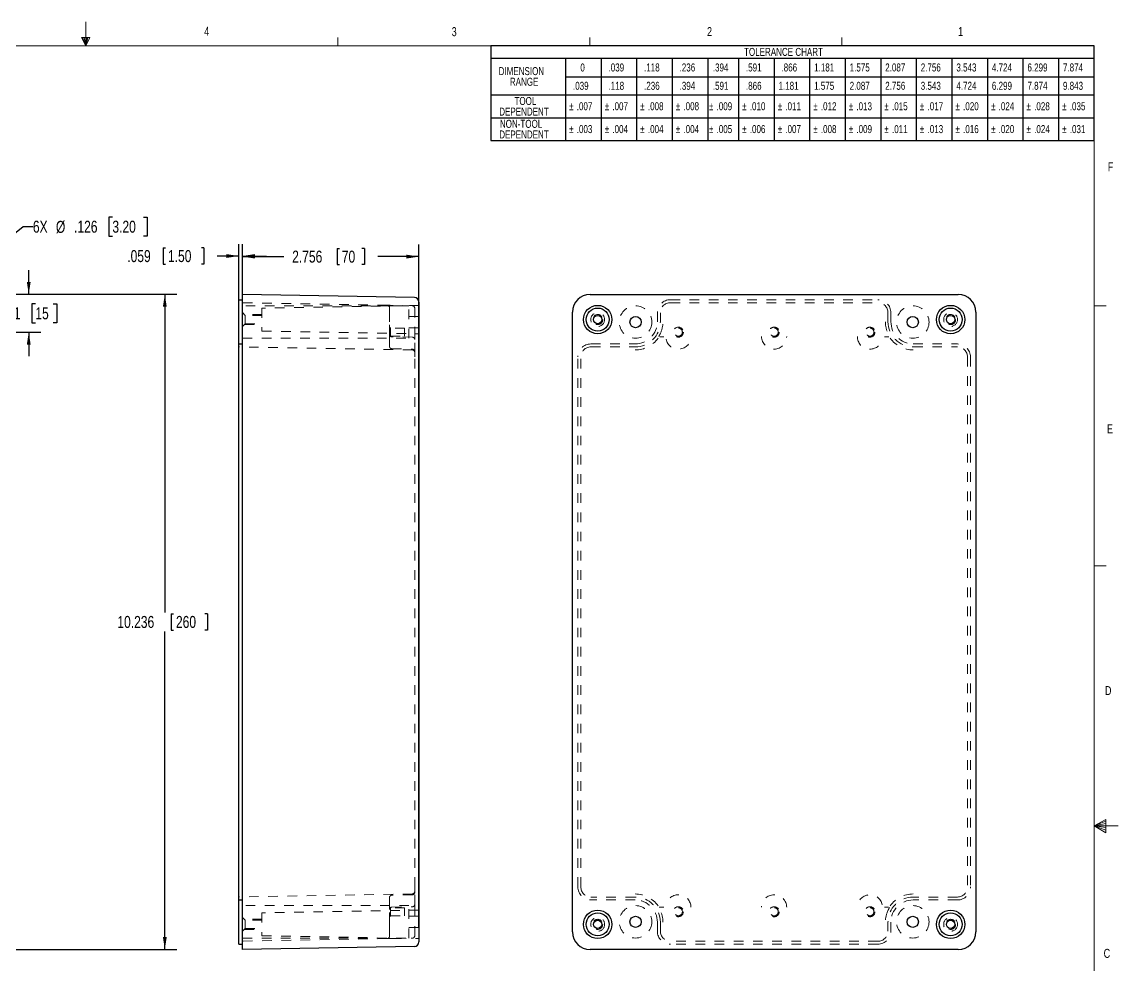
# Paper-space layout 'Sheet1' of a CAD drawing. Header units: inches. Extents: x 0.3 to 21.8, y 0.2 to 16.9.
# Drawn here: x 10.36 to 21.77, y 7.08 to 16.91 of the extents above; entities that cross this region are included whole.
import ezdxf

# ---------------------------------------------------------------- set-up
doc = ezdxf.new("R2010")
doc.units = ezdxf.units.IN
doc.header["$MEASUREMENT"] = 0
doc.linetypes.add('HIDDEN', pattern=[0.075, 0.05, -0.025])
doc.layers.add('SLD-0', color=7, linetype='Continuous')
doc.styles.add('SLDTEXTSTYLE1', font='TXT', dxfattribs={"width": 0.75})
doc.dimstyles.new('SLDDIMSTYLE0', dxfattribs={"dimtxt": 0.125, "dimasz": 0.13, "dimexe": 0, "dimexo": 0.0625, "dimgap": 0.03125, "dimtad": 0, "dimtih": 1, "dimtoh": 1, "dimdec": 3, "dimlfac": 1.5, "dimrnd": 1e-09, "dimzin": 12, "dimdsep": 46, "dimtxsty": 'SLDTEXTSTYLE1', "dimsah": 1, "dimcen": 0.09, "dimadec": 0, "dimazin": 3, "dimtfac": 1, "dimtdec": 3, "dimtofl": 0, "dimtmove": 0, "dimatfit": 3, "dimfxl": 0, "dimfrac": 2, "dimtolj": 1, "dimtzin": 12, "dimarcsym": 0})
doc.dimstyles.new('SLDDIMSTYLE2', dxfattribs={"dimtxt": 0.125, "dimasz": 0.13, "dimexe": 0, "dimexo": 0.0625, "dimgap": 0.03125, "dimtad": 0, "dimtih": 1, "dimtoh": 1, "dimdec": 3, "dimlfac": 1.5, "dimrnd": 1e-09, "dimzin": 12, "dimdsep": 46, "dimtxsty": 'SLDTEXTSTYLE1', "dimsah": 1, "dimcen": 0.09, "dimadec": 0, "dimazin": 3, "dimtfac": 1, "dimtdec": 3, "dimtmove": 0, "dimatfit": 0, "dimfxl": 0, "dimfrac": 2, "dimtolj": 1, "dimtzin": 12, "dimarcsym": 0})
doc.dimstyles.new('SLDDIMSTYLE5', dxfattribs={"dimtxt": 0.125, "dimasz": 0.13, "dimexe": 0, "dimexo": 0.0625, "dimgap": 0.03125, "dimtad": 0, "dimtih": 1, "dimtoh": 1, "dimdec": 3, "dimlfac": 1.5, "dimrnd": 1e-09, "dimzin": 12, "dimdsep": 46, "dimtxsty": 'SLDTEXTSTYLE1', "dimsah": 1, "dimcen": 0, "dimadec": 0, "dimazin": 3, "dimtfac": 1, "dimtdec": 3, "dimtofl": 0, "dimtmove": 0, "dimatfit": 3, "dimfxl": 0, "dimfrac": 2, "dimtolj": 1, "dimtzin": 12, "dimarcsym": 0})

# ---------------------------------------------------------------- blocks, each defined once
blk = doc.blocks.new('SW_TABLEANNOTATION_0')
at = {"layer": 'SLD-0', "color": 0}
for p, q in [((0, 0), (0, -0.988)), ((6.283, 0), (0, 0)), ((6.283, -0.988), (6.283, 0)), ((0, -0.129), (6.283, -0.129)), ((0.779, -0.129), (0.779, -0.988)), ((1.149, -0.129), (1.149, -0.988)), ((1.52, -0.129), (1.52, -0.988)), ((1.89, -0.129), (1.89, -0.988)), ((2.26, -0.129), (2.26, -0.988)), ((2.581, -0.129), (2.581, -0.988)), ((2.951, -0.129), (2.951, -0.988)), ((3.321, -0.129), (3.321, -0.988)), ((3.691, -0.129), (3.691, -0.988)), ((4.062, -0.129), (4.062, -0.988)), ((4.432, -0.129), (4.432, -0.988)), ((4.802, -0.129), (4.802, -0.988)), ((5.172, -0.129), (5.172, -0.988)), ((5.542, -0.129), (5.542, -0.988)), ((5.913, -0.129), (5.913, -0.988)), ((0.779, -0.324), (6.283, -0.324)), ((0, -0.512), (6.283, -0.512)), ((0, -0.75), (6.283, -0.75)), ((0, -0.988), (6.283, -0.988))]:
    blk.add_line(p, q, dxfattribs=at)
at = {"layer": 'SLD-0', "color": 0, "attachment_point": 1, "style": 'SLDTEXTSTYLE1'}
for s, insert, char_height in [('TOLERANCE CHART', (2.638, -0.023), 0.08333), ('DIMENSION', (0.083, -0.223), 0.0833), ('0', (0.934, -0.185), 0.0833), ('.039', (1.227, -0.185), 0.0833), ('.118', (1.597, -0.185), 0.0833), ('.236', (1.967, -0.185), 0.0833), ('.394', (2.313, -0.185), 0.0833), ('.591', (2.658, -0.185), 0.0833), ('.866', (3.028, -0.185), 0.0833), ('1.181', (3.368, -0.185), 0.0833), ('1.575', (3.738, -0.185), 0.0833), ('2.087', (4.108, -0.185), 0.0833), ('2.756', (4.478, -0.185), 0.0833), ('3.543', (4.849, -0.185), 0.0833), ('4.724', (5.219, -0.185), 0.0833), ('6.299', (5.589, -0.185), 0.0833), ('7.874', (5.959, -0.185), 0.0833), ('RANGE', (0.2, -0.334), 0.0833), ('.039', (0.857, -0.376), 0.0833), ('.118', (1.227, -0.376), 0.0833), ('.236', (1.597, -0.376), 0.0833), ('.394', (1.967, -0.376), 0.0833), ('.591', (2.313, -0.376), 0.0833), ('.866', (2.658, -0.376), 0.0833), ('1.181', (2.997, -0.376), 0.0833), ('1.575', (3.368, -0.376), 0.0833), ('2.087', (3.738, -0.376), 0.0833), ('2.756', (4.108, -0.376), 0.0833), ('3.543', (4.478, -0.376), 0.0833), ('4.724', (4.849, -0.376), 0.0833), ('6.299', (5.219, -0.376), 0.0833), ('7.874', (5.589, -0.376), 0.0833), ('9.843', (5.959, -0.376), 0.0833), ('TOOL', (0.248, -0.534), 0.0833), ('DEPENDENT', (0.089, -0.645), 0.0833), ('%%p', (0.817, -0.589), 0.0833), ('.007', (0.896, -0.589), 0.0833), ('%%p', (1.187, -0.589), 0.0833), ('.007', (1.267, -0.589), 0.0833), ('%%p', (1.557, -0.589), 0.0833), ('.008', (1.637, -0.589), 0.0833), ('%%p', (1.928, -0.589), 0.0833), ('.008', (2.007, -0.589), 0.0833), ('%%p', (2.273, -0.589), 0.0833), ('.009', (2.352, -0.589), 0.0833), ('%%p', (2.618, -0.589), 0.0833), ('.010', (2.698, -0.589), 0.0833), ('%%p', (2.989, -0.589), 0.0833), ('.011', (3.068, -0.589), 0.0833), ('%%p', (3.359, -0.589), 0.0833), ('.012', (3.438, -0.589), 0.0833), ('%%p', (3.729, -0.589), 0.0833), ('.013', (3.808, -0.589), 0.0833), ('%%p', (4.099, -0.589), 0.0833), ('.015', (4.179, -0.589), 0.0833), ('%%p', (4.469, -0.589), 0.0833), ('.017', (4.549, -0.589), 0.0833), ('%%p', (4.84, -0.589), 0.0833), ('.020', (4.919, -0.589), 0.0833), ('%%p', (5.21, -0.589), 0.0833), ('.024', (5.289, -0.589), 0.0833), ('%%p', (5.58, -0.589), 0.0833), ('.028', (5.659, -0.589), 0.0833), ('%%p', (5.95, -0.589), 0.0833), ('.035', (6.03, -0.589), 0.0833), ('NON-TOOL', (0.096, -0.772), 0.0833), ('DEPENDENT', (0.089, -0.883), 0.0833), ('%%p', (0.817, -0.827), 0.0833), ('.003', (0.896, -0.827), 0.0833), ('%%p', (1.187, -0.827), 0.0833), ('.004', (1.267, -0.827), 0.0833), ('%%p', (1.557, -0.827), 0.0833), ('.004', (1.637, -0.827), 0.0833), ('%%p', (1.928, -0.827), 0.0833), ('.004', (2.007, -0.827), 0.0833), ('%%p', (2.273, -0.827), 0.0833), ('.005', (2.352, -0.827), 0.0833), ('%%p', (2.618, -0.827), 0.0833), ('.006', (2.698, -0.827), 0.0833), ('%%p', (2.989, -0.827), 0.0833), ('.007', (3.068, -0.827), 0.0833), ('%%p', (3.359, -0.827), 0.0833), ('.008', (3.438, -0.827), 0.0833), ('%%p', (3.729, -0.827), 0.0833), ('.009', (3.808, -0.827), 0.0833), ('%%p', (4.099, -0.827), 0.0833), ('.011', (4.179, -0.827), 0.0833), ('%%p', (4.469, -0.827), 0.0833), ('.013', (4.549, -0.827), 0.0833), ('%%p', (4.84, -0.827), 0.0833), ('.016', (4.919, -0.827), 0.0833), ('%%p', (5.21, -0.827), 0.0833), ('.020', (5.289, -0.827), 0.0833), ('%%p', (5.58, -0.827), 0.0833), ('.024', (5.659, -0.827), 0.0833), ('%%p', (5.95, -0.827), 0.0833), ('.031', (6.03, -0.827), 0.0833)]:
    blk.add_mtext(s, dxfattribs=dict(at, insert=insert, char_height=char_height))
blk = doc.blocks.new('_D')
at = {"layer": 'SLD-0'}
for p, q in [((9.955, 14.071), (11.972, 14.071)), ((11.847, 14.071), (11.847, 10.758)), ((11.912, 10.743), (11.912, 10.574)), ((11.912, 10.743), (11.937, 10.743)), ((12.29, 10.743), (12.265, 10.743)), ((12.29, 10.743), (12.29, 10.574)), ((11.847, 7.247), (11.847, 10.559)), ((11.912, 10.574), (11.937, 10.574)), ((12.29, 10.574), (12.265, 10.574)), ((9.955, 7.247), (11.972, 7.247))]:
    blk.add_line(p, q, dxfattribs=at)
for points in [[(11.847, 14.071), (11.827, 13.941), (11.867, 13.941)], [(11.847, 7.247), (11.867, 7.377), (11.827, 7.377)]]:
    blk.add_solid(points, dxfattribs=at)
at = {"layer": 'SLD-0', "char_height": 0.125, "attachment_point": 1, "style": 'SLDTEXTSTYLE1'}
for s, insert in [('10.236', (11.353, 10.721)), ('260', (11.963, 10.721))]:
    blk.add_mtext(s, dxfattribs=dict(at, insert=insert))
blk = doc.blocks.new('_D_5')
at = {"layer": 'SLD-0'}
for p, q in [((10.43, 14.071), (10.43, 14.321)), ((9.955, 14.071), (10.555, 14.071)), ((10.499, 13.973), (10.461, 13.973)), ((10.461, 13.973), (10.461, 13.775)), ((10.684, 13.973), (10.722, 13.973)), ((10.722, 13.973), (10.722, 13.775)), ((10.461, 13.775), (10.499, 13.775)), ((10.722, 13.775), (10.684, 13.775)), ((9.036, 13.677), (10.555, 13.677)), ((10.43, 13.677), (10.43, 13.427))]:
    blk.add_line(p, q, dxfattribs=at)
for points in [[(10.43, 14.071), (10.45, 14.201), (10.41, 14.201)], [(10.43, 13.677), (10.41, 13.547), (10.45, 13.547)]]:
    blk.add_solid(points, dxfattribs=at)
at = {"layer": 'SLD-0', "char_height": 0.125, "attachment_point": 1, "style": 'SLDTEXTSTYLE1'}
for s, insert in [('.591', (10.1, 13.936)), ('15', (10.499, 13.936))]:
    blk.add_mtext(s, dxfattribs=dict(at, insert=insert))
blk = doc.blocks.new('_D_10')
at = {"layer": 'SLD-0'}
for p, q in [((11.301, 14.875), (11.263, 14.875)), ((11.263, 14.875), (11.263, 14.677)), ((11.625, 14.875), (11.663, 14.875)), ((11.663, 14.875), (11.663, 14.677)), ((9.019, 13.703), (10.373, 14.776)), ((10.373, 14.776), (10.473, 14.776)), ((11.263, 14.677), (11.301, 14.677)), ((11.663, 14.677), (11.625, 14.677))]:
    blk.add_line(p, q, dxfattribs=at)
blk.add_solid([(9.019, 13.703), (9.134, 13.768), (9.109, 13.799)], dxfattribs=at)
at = {"layer": 'SLD-0', "char_height": 0.125, "attachment_point": 1, "style": 'SLDTEXTSTYLE1'}
for s, insert in [('6X', (10.473, 14.838)), ('%%c', (10.713, 14.836)), ('.126', (10.902, 14.838)), ('3.20', (11.301, 14.838))]:
    blk.add_mtext(s, dxfattribs=dict(at, insert=insert))
blk = doc.blocks.new('_D_13')
at = {"layer": 'SLD-0'}
for p, q in [((12.656, 7.48), (12.656, 14.589)), ((13.64, 14.549), (13.64, 14.38)), ((13.64, 14.549), (13.665, 14.549)), ((13.926, 14.549), (13.9, 14.549)), ((13.926, 14.549), (13.926, 14.38)), ((14.493, 7.48), (14.493, 14.589)), ((12.656, 14.464), (13.085, 14.464)), ((14.493, 14.464), (14.064, 14.464)), ((13.64, 14.38), (13.665, 14.38)), ((13.926, 14.38), (13.9, 14.38))]:
    blk.add_line(p, q, dxfattribs=at)
for points in [[(12.656, 14.464), (12.786, 14.444), (12.786, 14.484)], [(14.493, 14.464), (14.363, 14.484), (14.363, 14.444)]]:
    blk.add_solid(points, dxfattribs=at)
at = {"layer": 'SLD-0', "char_height": 0.125, "attachment_point": 1, "style": 'SLDTEXTSTYLE1'}
for s, insert in [('2.756', (13.173, 14.526)), ('70', (13.69, 14.526))]:
    blk.add_mtext(s, dxfattribs=dict(at, insert=insert))
blk = doc.blocks.new('_D_14')
at = {"layer": 'SLD-0'}
for p, q in [((11.829, 14.555), (11.829, 14.386)), ((11.829, 14.555), (11.855, 14.555)), ((12.254, 14.555), (12.229, 14.555)), ((12.254, 14.555), (12.254, 14.386)), ((12.617, 7.949), (12.617, 14.595)), ((12.656, 7.949), (12.656, 14.595)), ((11.829, 14.386), (11.855, 14.386)), ((12.254, 14.386), (12.229, 14.386)), ((12.617, 14.47), (12.393, 14.47)), ((12.656, 14.47), (12.906, 14.47))]:
    blk.add_line(p, q, dxfattribs=at)
for points in [[(12.617, 14.47), (12.487, 14.49), (12.487, 14.45)], [(12.656, 14.47), (12.786, 14.45), (12.786, 14.49)]]:
    blk.add_solid(points, dxfattribs=at)
at = {"layer": 'SLD-0', "char_height": 0.125, "attachment_point": 1, "style": 'SLDTEXTSTYLE1'}
for s, insert in [('.059', (11.456, 14.532)), ('1.50', (11.88, 14.532))]:
    blk.add_mtext(s, dxfattribs=dict(at, insert=insert))

psp = doc.layouts.new('Sheet1')

# ---------------------------------------------------------------- linework, layer by layer
at = {"color": 7, "linetype": 'Continuous', "lineweight": 18}
for p, q in [((11.02288, 16.660601), (11.02288, 16.908296)), ((10.980905, 16.74622), (11.066996, 16.74622)), ((11.02288, 16.660601), (10.980905, 16.74622)), ((11.02288, 16.660601), (10.98907, 16.74622)), ((11.02288, 16.660601), (11.008552, 16.74622)), ((11.02288, 16.660601), (11.035826, 16.74622)), ((11.02288, 16.660601), (11.045956, 16.74622)), ((11.02288, 16.660601), (11.066996, 16.74622)), ((13.64788, 16.660601), (13.64788, 16.7454)), ((16.27288, 16.660601), (16.27288, 16.7454)), ((18.89788, 16.660601), (18.89788, 16.7454)), ((0.52288, 16.660601), (21.52288, 16.660601)), ((21.52288, 0.410601), (21.52288, 16.660601)), ((21.52288, 13.951601), (21.64788, 13.951601)), ((21.52288, 11.243601), (21.64788, 11.243601)), ((21.52288, 8.535601), (21.64687, 8.601141)), ((21.64687, 8.582675), (21.52288, 8.535601)), ((21.64687, 8.601141), (21.64687, 8.462331)), ((21.64687, 8.558725), (21.52288, 8.535601)), ((21.64687, 8.516351), (21.52288, 8.535601)), ((21.64687, 8.489637), (21.52288, 8.535601)), ((21.64687, 8.462331), (21.52288, 8.535601)), ((21.52288, 8.535601), (21.77288, 8.535601))]:
    psp.add_line(p, q, dxfattribs=at)
at = {"color": 7, "linetype": 'Continuous', "lineweight": 25}
for p, q in [((12.656098, 13.88692), (12.656098, 14.070647)), ((14.445879, 14.039407), (12.656098, 14.070647)), ((16.275774, 14.070647), (20.107795, 14.070647)), ((12.616728, 14.0147), (12.656098, 14.0147)), ((12.616728, 13.879046), (12.616728, 14.0147)), ((14.493369, 13.99108), (14.493369, 13.88692)), ((12.616728, 13.785834), (12.616728, 13.879046)), ((12.656098, 7.430227), (12.656098, 13.88692)), ((14.493369, 13.88692), (14.493369, 7.430227)), ((16.092047, 7.430227), (16.092047, 13.88692)), ((20.291522, 13.88692), (20.291522, 7.430227)), ((12.616728, 13.554033), (12.616728, 13.785834)), ((12.616728, 13.554033), (12.656098, 13.554033)), ((12.616728, 13.41838), (12.616728, 13.554033)), ((12.616728, 7.898768), (12.616728, 13.41838)), ((12.616728, 7.763114), (12.616728, 7.898768)), ((12.616728, 7.763114), (12.656098, 7.763114)), ((12.616728, 7.531313), (12.616728, 7.763114)), ((12.616728, 7.438101), (12.616728, 7.531313)), ((12.616728, 7.302448), (12.616728, 7.438101)), ((12.656098, 7.2465), (12.656098, 7.430227)), ((14.493369, 7.430227), (14.493369, 7.326067)), ((12.616728, 7.302448), (12.656098, 7.302448)), ((14.445879, 7.277741), (12.656098, 7.2465)), ((20.107795, 7.2465), (16.275774, 7.2465))]:
    psp.add_line(p, q, dxfattribs=at)
at = {"color": 7, "linetype": 'HIDDEN', "lineweight": 18}
for p, q in [((14.161355, 13.957071), (12.616728, 13.984033)), ((14.389432, 13.950933), (12.656098, 13.950933)), ((14.493369, 13.95618), (12.858765, 13.927648)), ((12.858765, 13.927648), (12.858765, 13.688712)), ((14.186901, 13.879046), (14.186901, 13.931075)), ((14.423822, 13.95249), (14.212448, 13.956179)), ((14.389432, 13.612933), (14.389432, 13.950933)), ((14.449369, 13.630856), (14.449369, 13.926494)), ((17.111701, 14.0147), (19.271869, 14.0147)), ((17.111701, 13.984033), (19.271869, 13.984033)), ((12.68497, 13.851487), (12.656098, 13.880358)), ((12.858765, 13.860673), (12.675783, 13.860673)), ((12.68497, 13.764873), (12.68497, 13.851487)), ((12.858765, 13.851487), (12.68497, 13.851487)), ((14.186901, 13.785834), (14.186901, 13.879046)), ((14.493369, 13.840267), (14.389432, 13.840267)), ((16.976047, 13.785834), (16.976047, 13.879046)), ((17.006714, 13.785834), (17.006714, 13.879046)), ((19.376856, 13.879046), (19.376856, 13.785834)), ((19.407522, 13.879046), (19.407522, 13.785834)), ((12.656098, 13.736002), (12.68497, 13.764873)), ((12.675783, 13.755687), (12.858765, 13.755687)), ((12.68497, 13.764873), (12.858765, 13.764873)), ((14.186901, 13.654809), (14.186901, 13.785834)), ((14.196901, 13.718941), (14.186901, 13.728941)), ((14.196901, 13.634952), (14.196901, 13.718941)), ((14.344382, 13.718941), (14.196901, 13.718941)), ((14.344382, 13.634952), (14.344382, 13.718941)), ((14.389432, 13.7236), (14.493369, 13.7236)), ((12.656098, 13.612933), (14.389432, 13.612933)), ((12.858765, 13.688712), (14.493369, 13.66018)), ((14.186901, 13.624952), (14.196901, 13.634952)), ((14.186901, 13.630856), (14.186901, 13.612339)), ((14.186901, 13.529754), (14.186901, 13.612339)), ((14.196901, 13.634952), (14.344382, 13.634952)), ((14.423822, 13.625123), (14.212448, 13.628813)), ((14.449369, 13.599128), (14.449369, 13.630856)), ((14.449369, 13.465828), (14.449369, 13.599128)), ((17.002241, 13.628813), (17.043905, 13.628813)), ((19.339665, 13.628813), (19.381328, 13.628813)), ((14.423822, 13.491824), (12.616728, 13.523367)), ((14.212448, 13.503758), (14.423822, 13.500068)), ((16.283648, 13.554033), (16.744247, 13.554033)), ((16.283648, 13.523367), (16.744247, 13.523367)), ((19.639323, 13.554033), (20.099921, 13.554033)), ((19.639323, 13.523367), (20.099921, 13.523367)), ((14.449369, 13.41838), (14.449369, 13.465828)), ((14.449369, 7.898768), (14.449369, 13.41838)), ((16.147995, 7.898768), (16.147995, 13.41838)), ((16.178661, 7.898768), (16.178661, 13.41838)), ((20.204908, 13.41838), (20.204908, 7.898768)), ((20.235575, 13.41838), (20.235575, 7.898768)), ((14.449369, 7.85132), (14.449369, 7.898768)), ((14.423822, 7.825324), (12.616728, 7.793781)), ((14.186901, 7.704808), (14.186901, 7.787393)), ((14.423822, 7.817079), (14.212448, 7.813389)), ((14.449369, 7.71802), (14.449369, 7.85132)), ((16.744247, 7.793781), (16.283648, 7.793781)), ((16.744247, 7.763114), (16.283648, 7.763114)), ((20.099921, 7.793781), (19.639323, 7.793781)), ((20.099921, 7.763114), (19.639323, 7.763114)), ((14.389432, 7.704214), (12.656098, 7.704214)), ((14.493369, 7.656967), (12.858765, 7.628435)), ((14.186901, 7.704808), (14.186901, 7.692196)), ((14.196901, 7.682196), (14.186901, 7.692196)), ((14.186901, 7.531313), (14.186901, 7.662338)), ((14.196901, 7.598206), (14.196901, 7.682196)), ((14.344382, 7.682196), (14.196901, 7.682196)), ((14.212448, 7.688334), (14.423822, 7.692024)), ((14.344382, 7.682196), (14.344382, 7.598206)), ((14.389432, 7.366214), (14.389432, 7.704214)), ((14.449369, 7.686291), (14.449369, 7.71802)), ((14.449369, 7.390653), (14.449369, 7.686291)), ((17.043905, 7.688334), (17.002241, 7.688334)), ((19.381328, 7.688334), (19.339665, 7.688334)), ((12.68497, 7.552274), (12.656098, 7.581146)), ((12.858765, 7.561461), (12.675783, 7.561461)), ((12.68497, 7.46566), (12.68497, 7.552274)), ((12.858765, 7.552274), (12.68497, 7.552274)), ((12.858765, 7.628435), (12.858765, 7.389499)), ((14.186901, 7.588206), (14.196901, 7.598206)), ((14.196901, 7.598206), (14.344382, 7.598206)), ((14.493369, 7.593547), (14.389432, 7.593547)), ((12.656098, 7.436789), (12.68497, 7.46566)), ((12.675783, 7.456474), (12.858765, 7.456474)), ((12.68497, 7.46566), (12.858765, 7.46566)), ((14.186901, 7.438101), (14.186901, 7.531313)), ((14.186901, 7.386072), (14.186901, 7.438101)), ((14.389432, 7.476881), (14.493369, 7.476881)), ((16.976047, 7.438101), (16.976047, 7.531313)), ((17.006714, 7.438101), (17.006714, 7.531313)), ((19.376856, 7.531313), (19.376856, 7.438101)), ((19.407522, 7.531313), (19.407522, 7.438101)), ((14.161355, 7.360076), (12.616728, 7.333114)), ((12.656098, 7.366214), (14.389432, 7.366214)), ((12.858765, 7.389499), (14.493369, 7.360967)), ((14.212448, 7.360968), (14.423822, 7.364657)), ((19.271869, 7.333114), (17.111701, 7.333114)), ((19.271869, 7.302448), (17.111701, 7.302448))]:
    psp.add_line(p, q, dxfattribs=at)
at = {"color": 7, "linetype": 'HIDDEN', "lineweight": 18, "flags": 128}
for points in [[(14.161355, 13.957071), (14.162332, 13.957054), (14.165227, 13.957004), (14.169931, 13.956922), (14.176266, 13.956811), (14.183996, 13.956676), (14.192829, 13.956522), (14.202433, 13.956354), (14.212448, 13.956179)], [(14.212448, 7.360968), (14.202433, 7.360793), (14.192829, 7.360625), (14.183996, 7.360471), (14.176266, 7.360336), (14.169931, 7.360225), (14.165227, 7.360143), (14.162332, 7.360093), (14.161355, 7.360076)]]:
    psp.add_lwpolyline(points, dxfattribs=at)
at = {"color": 7, "linetype": 'Continuous', "lineweight": 25}
for centre, radius in [((16.354514, 13.80818), 0.148), ((16.354514, 13.80818), 0.119468), ((20.029055, 13.80818), 0.148), ((20.029055, 13.80818), 0.119468), ((16.354514, 13.80818), 0.043307), ((16.748215, 13.781933), 0.058333), ((19.635354, 13.781933), 0.058333), ((20.029055, 13.80818), 0.043307), ((16.354514, 7.508967), 0.148), ((20.029055, 7.508967), 0.148), ((16.354514, 7.508967), 0.119468), ((16.354514, 7.508967), 0.043307), ((16.748215, 7.535214), 0.058333), ((19.635354, 7.535214), 0.058333), ((20.029055, 7.508967), 0.119468), ((20.029055, 7.508967), 0.043307)]:
    psp.add_circle(centre, radius, dxfattribs=at)
at = {"color": 7, "linetype": 'HIDDEN', "lineweight": 18}
for centre, radius in [((16.748215, 13.781933), 0.169), ((19.635354, 13.781933), 0.169), ((16.354514, 13.80818), 0.072178), ((16.354514, 13.80818), 0.052493), ((20.029055, 13.80818), 0.072178), ((20.029055, 13.80818), 0.052493), ((17.194409, 13.676946), 0.051995), ((17.194409, 13.676946), 0.041995), ((18.191785, 13.676946), 0.051995), ((18.191785, 13.676946), 0.041995), ((19.18916, 13.676946), 0.051995), ((19.18916, 13.676946), 0.041995), ((16.748215, 7.535214), 0.169), ((17.194409, 7.640201), 0.051995), ((17.194409, 7.640201), 0.041995), ((18.191785, 7.640201), 0.051995), ((18.191785, 7.640201), 0.041995), ((19.18916, 7.640201), 0.051995), ((19.18916, 7.640201), 0.041995), ((19.635354, 7.535214), 0.169), ((16.354514, 7.508967), 0.072178), ((16.354514, 7.508967), 0.052493), ((20.029055, 7.508967), 0.072178), ((20.029055, 7.508967), 0.052493)]:
    psp.add_circle(centre, radius, dxfattribs=at)
at = {"color": 7, "linetype": 'Continuous', "lineweight": 25}
for centre, radius, start, end in [((14.445035, 13.99108), 0.048333, 0, 89), ((16.275774, 13.88692), 0.183727, 90, 180), ((20.107795, 13.88692), 0.183727, 0, 90), ((16.275774, 7.430227), 0.183727, 180, 270), ((20.107795, 7.430227), 0.183727, 270, 0), ((14.445035, 7.326067), 0.048333, 271, 0)]:
    psp.add_arc(centre, radius, start, end, dxfattribs=at)
at = {"color": 7, "linetype": 'HIDDEN', "lineweight": 18}
for centre, radius, start, end in [((14.160901, 13.931075), 0.026, 0, 89), ((14.423369, 13.926494), 0.026, 0, 89), ((17.111701, 13.879046), 0.135654, 90, 180), ((17.111701, 13.879046), 0.104987, 90, 180), ((19.271869, 13.879046), 0.135654, 0, 90), ((19.271869, 13.879046), 0.104987, 0, 90), ((16.744247, 13.785834), 0.231801, 270, 0), ((16.744247, 13.785834), 0.262467, 270, 0), ((16.744247, 13.785834), 0.289429, 335.4560286, 0), ((19.639323, 13.785834), 0.289429, 180, 204.5439714), ((19.639323, 13.785834), 0.262467, 180, 270), ((19.639323, 13.785834), 0.231801, 180, 270), ((14.423369, 13.599127), 0.026, 0, 89), ((16.744247, 13.785834), 0.29401, 270, 324.3066989), ((17.194409, 13.630856), 0.130788, 191.6756832, 0), ((18.191785, 13.630856), 0.130788, 180, 0), ((19.18916, 13.630856), 0.130788, 180, 348.3243168), ((19.381352, 13.60304), 0.025773, 76.1606425, 90.0517267), ((19.639323, 13.785834), 0.29401, 215.6933011, 270), ((14.212901, 13.529754), 0.026, 180, 269), ((14.423369, 13.474072), 0.026, 0, 89), ((14.423369, 13.465828), 0.026, 0, 89), ((16.283648, 13.41838), 0.135654, 90, 180), ((16.283648, 13.41838), 0.104987, 90, 180), ((20.099921, 13.41838), 0.135654, 0, 90), ((20.099921, 13.41838), 0.104987, 0, 90), ((16.283648, 7.898767), 0.135654, 180, 270), ((16.283648, 7.898767), 0.104987, 180, 270), ((20.099921, 7.898767), 0.135654, 270, 0), ((20.099921, 7.898767), 0.104987, 270, 0), ((14.212901, 7.787393), 0.026, 91, 180), ((14.423369, 7.85132), 0.026, 271, 0), ((14.423369, 7.843075), 0.026, 271, 0), ((16.744247, 7.531313), 0.29401, 35.6933011, 90), ((16.744247, 7.531313), 0.262467, 0, 90), ((16.744247, 7.531313), 0.231801, 0, 90), ((17.194409, 7.686291), 0.130788, 0, 168.3243168), ((18.191785, 7.686291), 0.130788, 0, 180), ((19.18916, 7.686291), 0.130788, 11.6756832, 180), ((19.639323, 7.531313), 0.262467, 90, 180), ((19.639323, 7.531313), 0.29401, 90, 144.3066989), ((19.639323, 7.531313), 0.231801, 90, 180), ((14.423369, 7.71802), 0.026, 271, 0), ((17.002218, 7.714108), 0.025773, 256.1606425, 270.0517267), ((16.744247, 7.531313), 0.289429, 0, 24.5439714), ((19.639323, 7.531313), 0.289429, 155.4560286, 180), ((17.111701, 7.438101), 0.135654, 180, 270), ((17.111701, 7.438101), 0.104987, 180, 270), ((19.271869, 7.438101), 0.135654, 270, 0), ((19.271869, 7.438101), 0.104987, 270, 360), ((14.160901, 7.386072), 0.026, 271, 360), ((14.423369, 7.390653), 0.026, 271, 0)]:
    psp.add_arc(centre, radius, start, end, dxfattribs=at)
for points, knots in [([(14.186901, 13.654809), (14.186901, 13.651667), (14.187451, 13.648697), (14.189524, 13.643038), (14.191021, 13.640418), (14.195075, 13.635624), (14.197577, 13.63349), (14.202427, 13.630942), (14.204231, 13.630213), (14.208161, 13.629164), (14.210297, 13.628851), (14.212448, 13.628813)], [0, 0, 0, 0, 0.25, 0.25, 0.5, 0.5, 0.75, 0.75, 0.875, 0.875, 1, 1, 1, 1]), ([(14.186901, 13.654809), (14.186901, 13.654809), (14.186901, 13.653767), (14.186901, 13.649664), (14.186901, 13.64667), (14.186901, 13.638942), (14.186901, 13.63436), (14.186901, 13.623917), (14.186901, 13.618301), (14.186901, 13.612339)], [0, 0, 0, 0, 0.25, 0.25, 0.5, 0.5, 0.75, 0.75, 1, 1, 1, 1]), ([(16.990284, 13.632946), (16.990328, 13.633016), (16.992548, 13.636598), (16.999072, 13.647948), (17.004723, 13.659757), (17.007523, 13.665608)], [0, 0, 0, 0, 0.009898115, 0.509447478, 1, 1, 1, 1]), ([(14.186901, 7.704808), (14.186901, 7.698847), (14.186901, 7.693213), (14.186901, 7.682799), (14.186901, 7.678203), (14.186901, 7.670476), (14.186901, 7.667487), (14.186901, 7.663374), (14.186901, 7.662338), (14.186901, 7.662338)], [0, 0, 0, 0, 0.25, 0.25, 0.5, 0.5, 0.75, 0.75, 1, 1, 1, 1]), ([(14.212448, 7.688334), (14.208152, 7.688259), (14.20411, 7.687075), (14.199278, 7.684558), (14.197818, 7.683581), (14.195229, 7.681481), (14.194088, 7.680353), (14.191034, 7.676751), (14.189532, 7.674128), (14.187452, 7.668458), (14.186901, 7.665482), (14.186901, 7.662338)], [0, 0, 0, 0, 0.25, 0.25, 0.375, 0.375, 0.5, 0.5, 0.75, 0.75, 1, 1, 1, 1]), ([(19.393285, 7.684201), (19.393242, 7.684132), (19.391021, 7.680549), (19.384498, 7.669199), (19.378846, 7.65739), (19.376046, 7.65154)], [0, 0, 0, 0, 0.009898115, 0.509447478, 1, 1, 1, 1])]:
    psp.add_open_spline(points, degree=3, knots=knots, dxfattribs=at)

# ---------------------------------------------------------------- block references
at = {"layer": 'SLD-0'}
psp.add_blockref('SW_TABLEANNOTATION_0', (15.24013, 16.660601), dxfattribs=at)

# ---------------------------------------------------------------- texts
at = {"color": 7, "linetype": 'Continuous', "lineweight": 0, "char_height": 0.09375, "attachment_point": 1, "style": 'SLDTEXTSTYLE1'}
for s, insert in [('4', (12.257156, 16.857201)), ('3', (14.83413, 16.85364)), ('2', (17.492839, 16.85456)), ('1', (20.107132, 16.856299)), ('F', (21.665531, 15.446483)), ('E', (21.656885, 12.716187)), ('D', (21.635897, 9.990851)), ('C', (21.622712, 7.253687))]:
    psp.add_mtext(s, dxfattribs=dict(at, insert=insert))

# ---------------------------------------------------------------- dimensions: what is measured, and where the dimension line sits
at = {"layer": 'SLD-0'}
dim = psp.add_diameter_dim_2p(p1=(8.953488, 13.650862), p2=(9.019311, 13.703031), text='6X <>', dimstyle='SLDDIMSTYLE5', dxfattribs=at)
dim.commit()
dim.dimension.update_dxf_attribs({"geometry": '_D_10', "text_midpoint": (11.087018, 14.776142), "dimtype": 163})
for base, p1, p2, dimstyle, picture, middle in [((12.616728, 14.470295), (12.656098, 7.898767), (12.616728, 7.898767), 'SLDDIMSTYLE2', '_D_14', (11.880162, 14.470295)), ((14.493369, 14.464348), (12.656098, 7.430227), (14.493369, 7.430227), 'SLDDIMSTYLE0', '_D_13', (13.574734, 14.464348))]:
    dim = psp.add_linear_dim(base=base, p1=p1, p2=p2, dimstyle=dimstyle, dxfattribs=at)
    dim.commit()
    dim.dimension.update_dxf_attribs({"geometry": picture, "text_midpoint": middle, "dimtype": 160})
for base, p1, p2, dimstyle, picture, middle in [((10.429969, 14.070647), (8.9864, 13.676946), (9.905035, 14.070647), 'SLDDIMSTYLE2', '_D_5', (10.429969, 13.873797)), ((11.847292, 7.2465), (9.905035, 14.070647), (9.905035, 7.2465), 'SLDDIMSTYLE0', '_D', (11.847292, 10.658574))]:
    dim = psp.add_linear_dim(base=base, p1=p1, p2=p2, angle=90, dimstyle=dimstyle, dxfattribs=at)
    dim.commit()
    dim.dimension.update_dxf_attribs({"geometry": picture, "text_midpoint": middle, "dimtype": 160})

doc.saveas('drawing.dxf')
